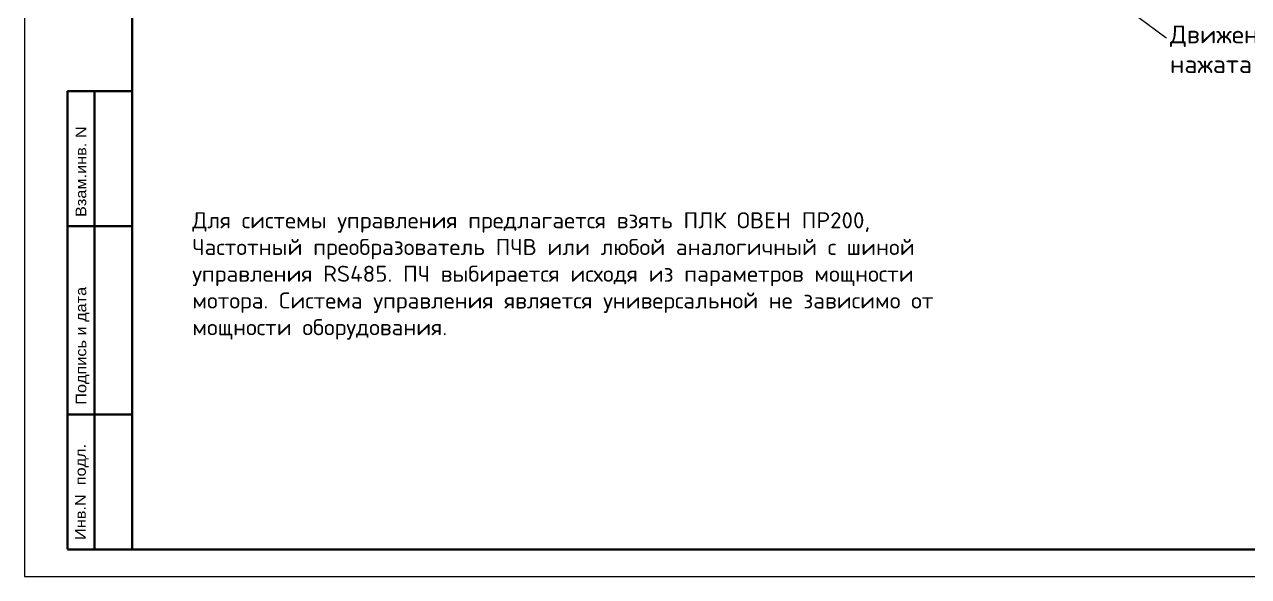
# Model space of a CAD drawing. Extents: x -644 to 2320, y -847 to 99.
# Drawn here: x 1049 to 1736, y -847 to -537 of the extents above; entities that cross this region are included whole.
import ezdxf
from ezdxf import colors
from ezdxf.entities.mleader import LeaderData, LeaderLine
from ezdxf.math import Vec2, Vec3

# ---------------------------------------------------------------- set-up
doc = ezdxf.new("R2010")
doc.units = 0
doc.linetypes.add('Caddy_Solid', pattern=[0])
doc.layers.add('100', color=7, linetype='Continuous')
doc.layers.add('SYMS', color=7, linetype='Continuous')
doc.styles.add('Caddy_Vectorfont1n', font='arial.ttf', dxfattribs={"width": 1.1})
doc.styles.add('SIMPLEX', font='simplex')

msp = doc.modelspace()

# ---------------------------------------------------------------- linework, layer by layer
at = {"layer": '100', "linetype": 'Caddy_Solid', "lineweight": 50}
for p, q in [((1109.91, 35.64), (1109.91, -832.06)), ((1073.62, -831.88), (1073.62, -574.84)), ((1073.62, -574.84), (1109.91, -574.84)), ((1088.74, -574.84), (1088.74, -831.88)), ((1073.62, -650.62), (1109.91, -650.62)), ((1073.62, -756.28), (1109.91, -756.28)), ((2304.39, -832.06), (1073.62, -832.06))]:
    msp.add_line(p, q, dxfattribs=at)
at = {"layer": 'SYMS'}
msp.add_lwpolyline([(1049.43, -847.18), (2319.51, -847.18), (2319.51, 50.95), (1049.43, 50.95)], close=True, dxfattribs=at)

# ---------------------------------------------------------------- texts
at = {"layer": '100', "lineweight": 25, "style": 'Caddy_Vectorfont1n', "width": 1.1}
for s, height, p in [('Взам.инв. N', 5.9421, (1084.08, -645.4)), ('Подпись и дата', 5.9422, (1084.1, -750.78)), ('Инв.N  подл.', 5.9422, (1083.81, -826.63))]:
    msp.add_text(s, height=height, rotation=90, dxfattribs=at).set_placement(p)
at = {"layer": 'SYMS', "insert": (1143.59, -642.76), "char_height": 9, "attachment_point": 1, "style": 'SIMPLEX'}
msp.add_mtext_dynamic_manual_height_columns('Для системы управления предлагается взять ПЛК ОВЕН ПР200, Частотный преобразователь ПЧВ или любой аналогичный с шиной управления RS485. ПЧ выбирается исходя из параметров мощности мотора. Система управления является универсальной не зависимо от мощности оборудования.', width=456.583, gutter_width=12.5, heights=[118.05], dxfattribs=at)

# ---------------------------------------------------------------- leaders
at = {"layer": 'SYMS'}
ml = msp.add_multileader_mtext('Standard', dxfattribs=at)
ml.set_content('Движение вперед (пока нажата кнопка)', color=256, style='SIMPLEX')
ml.set_leader_properties()
ml.build(insert=Vec2(0, 0))
ml.multileader.update_dxf_attribs({"text_right_attachment_type": 6, "dogleg_length": 0.36, "arrow_head_size": 15})
ctx = ml.context
ctx.base_point, ctx.char_height, ctx.arrow_head_size, ctx.plane_origin = Vec3(1690.28, -544.6), 10, 15, Vec3(1742.63, -263.16)
ctx.right_attachment = 6
notes = []
notes.append((ctx, [(0, (1, 1, 0), (1689.92, -544.6), (1, 0), 0.36, [(0, [(1422.63, -346.45)], 0, [])])]))
ctx.mtext.insert, ctx.mtext.width, ctx.mtext.defined_height, ctx.mtext.flow_direction = Vec3(1692.28, -537.93), 177.7425, 206.52, 5
for ctx, leaders in notes:
    for number, flags, end, landing, length, lines in leaders:
        leader = LeaderData()
        leader.index, (leader.has_last_leader_line, leader.has_dogleg_vector, leader.attachment_direction) = number, flags
        leader.last_leader_point, leader.dogleg_vector, leader.dogleg_length = Vec3(end), Vec3(landing), length
        for number, points, colour, breaks in lines:
            line = LeaderLine()
            line.index, line.vertices, line.color, line.breaks = number, Vec3.list(points), colors.encode_raw_color(colour), breaks
            leader.lines.append(line)
        ctx.leaders.append(leader)

doc.saveas('drawing.dxf')
